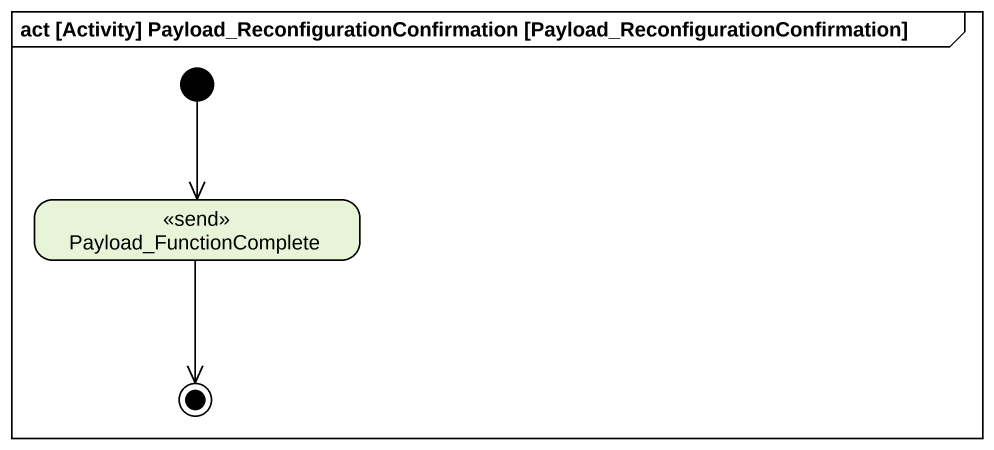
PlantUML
@startuml
mainframe act [Activity] Payload_ReconfigurationConfirmation [Payload_ReconfigurationConfirmation]
hide empty description
state Payload_FunctionComplete <<send>>
[*] --> Payload_FunctionComplete
Payload_FunctionComplete --> [*]
@enduml
